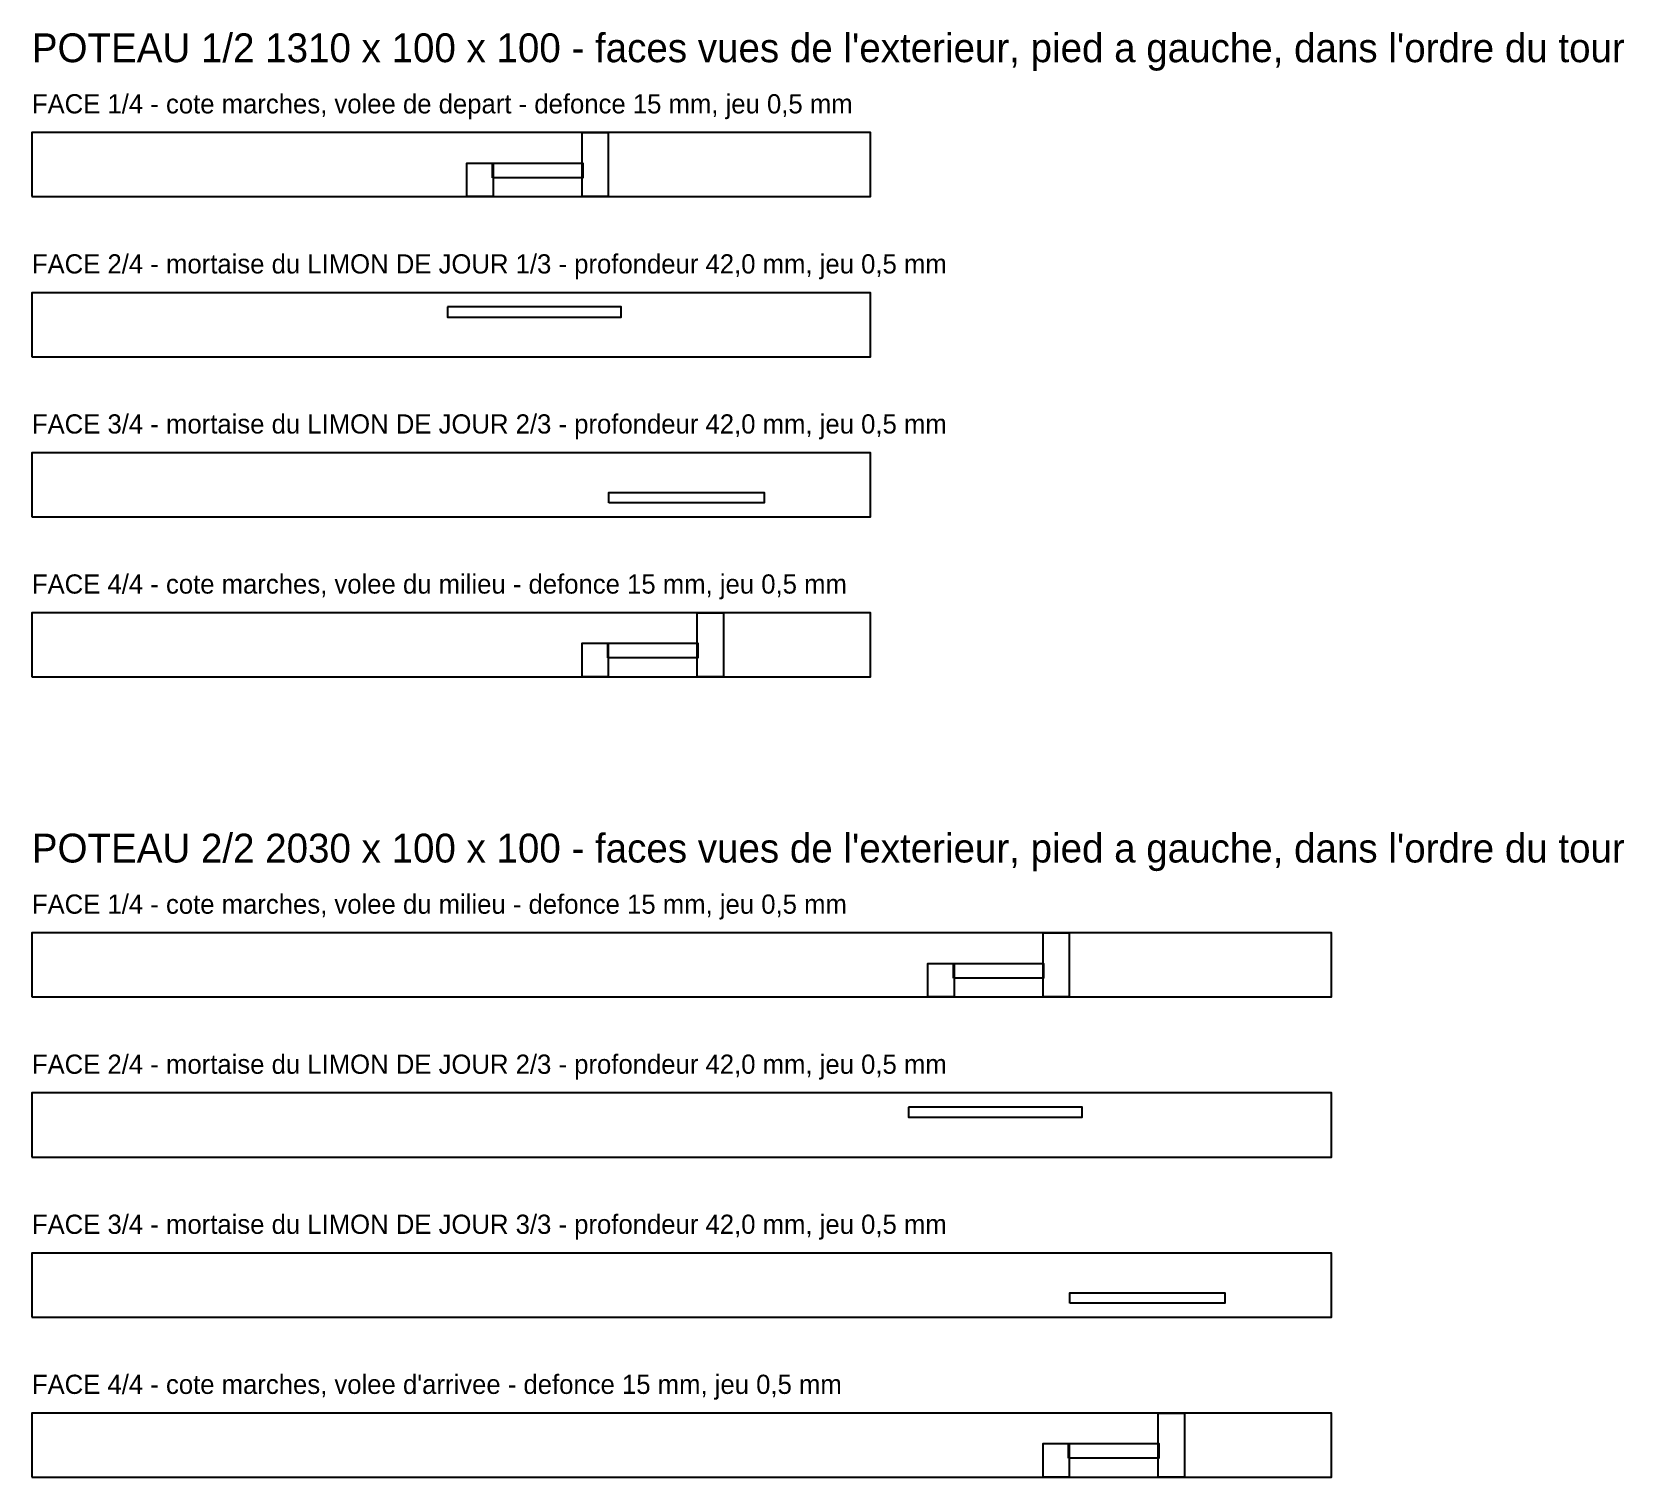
# Model space of a CAD drawing. Header units: millimetres. Extents: x 0 to 2487, y -2000 to 257.
import ezdxf

# ---------------------------------------------------------------- set-up
doc = ezdxf.new("R2010")
doc.units = ezdxf.units.MM
for name, color, linetype in [('DECOUPE', 7, 'CONTINUOUS'), ('DEFONCE', 1, 'CONTINUOUS'), ('MORTAISE', 2, 'CONTINUOUS'), ('TEXTE', 3, 'CONTINUOUS')]:
    doc.layers.add(name, color=color, linetype=linetype)

msp = doc.modelspace()

# ---------------------------------------------------------------- linework, layer by layer
at = {"layer": 'DECOUPE'}
for points in [[(0, 0), (1310, 0), (1310, 100), (0, 100)], [(0, -250), (1310, -250), (1310, -150), (0, -150)], [(0, -500), (1310, -500), (1310, -400), (0, -400)], [(0, -750), (1310, -750), (1310, -650), (0, -650)], [(0, -1250), (2030, -1250), (2030, -1150), (0, -1150)], [(0, -1500), (2030, -1500), (2030, -1400), (0, -1400)], [(0, -1750), (2030, -1750), (2030, -1650), (0, -1650)], [(0, -2000), (2030, -2000), (2030, -1900), (0, -1900)]]:
    msp.add_lwpolyline(points, close=True, dxfattribs=at)
at = {"layer": 'DEFONCE'}
for points in [[(859.5, 0), (859.5, 100), (900.5, 100), (900.5, 0)], [(679.5, 0), (679.5, 52.5), (720.5, 52.5), (720.5, 0)], [(719.5, 29.5), (719.5, 52.5), (860.5, 52.5), (860.5, 29.5)], [(1039.5, -750), (1039.5, -650), (1080.5, -650), (1080.5, -750)], [(859.5, -750), (859.5, -697.5), (900.5, -697.5), (900.5, -750)], [(899.5, -720.5), (899.5, -697.5), (1040.5, -697.5), (1040.5, -720.5)], [(1579.5, -1250), (1579.5, -1150), (1620.5, -1150), (1620.5, -1250)], [(1399.5, -1250), (1399.5, -1197.5), (1440.5, -1197.5), (1440.5, -1250)], [(1439.5, -1220.5), (1439.5, -1197.5), (1580.5, -1197.5), (1580.5, -1220.5)], [(1759.5, -2000), (1759.5, -1900), (1800.5, -1900), (1800.5, -2000)], [(1579.5, -2000), (1579.5, -1947.5), (1620.5, -1947.5), (1620.5, -2000)], [(1619.5, -1970.5), (1619.5, -1947.5), (1760.5, -1947.5), (1760.5, -1970.5)]]:
    msp.add_lwpolyline(points, close=True, dxfattribs=at)
at = {"layer": 'MORTAISE'}
for points in [[(649.5, -172), (649.5, -188), (920.5, -188), (920.5, -172)], [(901.5, -478), (901.5, -462), (1143.7, -462), (1143.7, -478)], [(1369.5, -1422), (1369.5, -1438), (1640.5, -1438), (1640.5, -1422)], [(1621.5, -1728), (1621.5, -1712), (1863.7, -1712), (1863.7, -1728)]]:
    msp.add_lwpolyline(points, close=True, dxfattribs=at)

# ---------------------------------------------------------------- texts
at = {"layer": 'TEXTE'}
for s, height, p in [("POTEAU 1/2 1310 x 100 x 100 - faces vues de l'exterieur, pied a gauche, dans l'ordre du tour", 45, (0, 210)), ('FACE 1/4 - cote marches, volee de depart - defonce 15 mm, jeu 0,5 mm', 30, (0, 130)), ('FACE 2/4 - mortaise du LIMON DE JOUR 1/3 - profondeur 42,0 mm, jeu 0,5 mm', 30, (0, -120)), ('FACE 3/4 - mortaise du LIMON DE JOUR 2/3 - profondeur 42,0 mm, jeu 0,5 mm', 30, (0, -370)), ('FACE 4/4 - cote marches, volee du milieu - defonce 15 mm, jeu 0,5 mm', 30, (0, -620)), ("POTEAU 2/2 2030 x 100 x 100 - faces vues de l'exterieur, pied a gauche, dans l'ordre du tour", 45, (0, -1040)), ('FACE 1/4 - cote marches, volee du milieu - defonce 15 mm, jeu 0,5 mm', 30, (0, -1120)), ('FACE 2/4 - mortaise du LIMON DE JOUR 2/3 - profondeur 42,0 mm, jeu 0,5 mm', 30, (0, -1370)), ('FACE 3/4 - mortaise du LIMON DE JOUR 3/3 - profondeur 42,0 mm, jeu 0,5 mm', 30, (0, -1620)), ("FACE 4/4 - cote marches, volee d'arrivee - defonce 15 mm, jeu 0,5 mm", 30, (0, -1870))]:
    msp.add_text(s, height=height, dxfattribs=at).set_placement(p)

doc.saveas('drawing.dxf')
